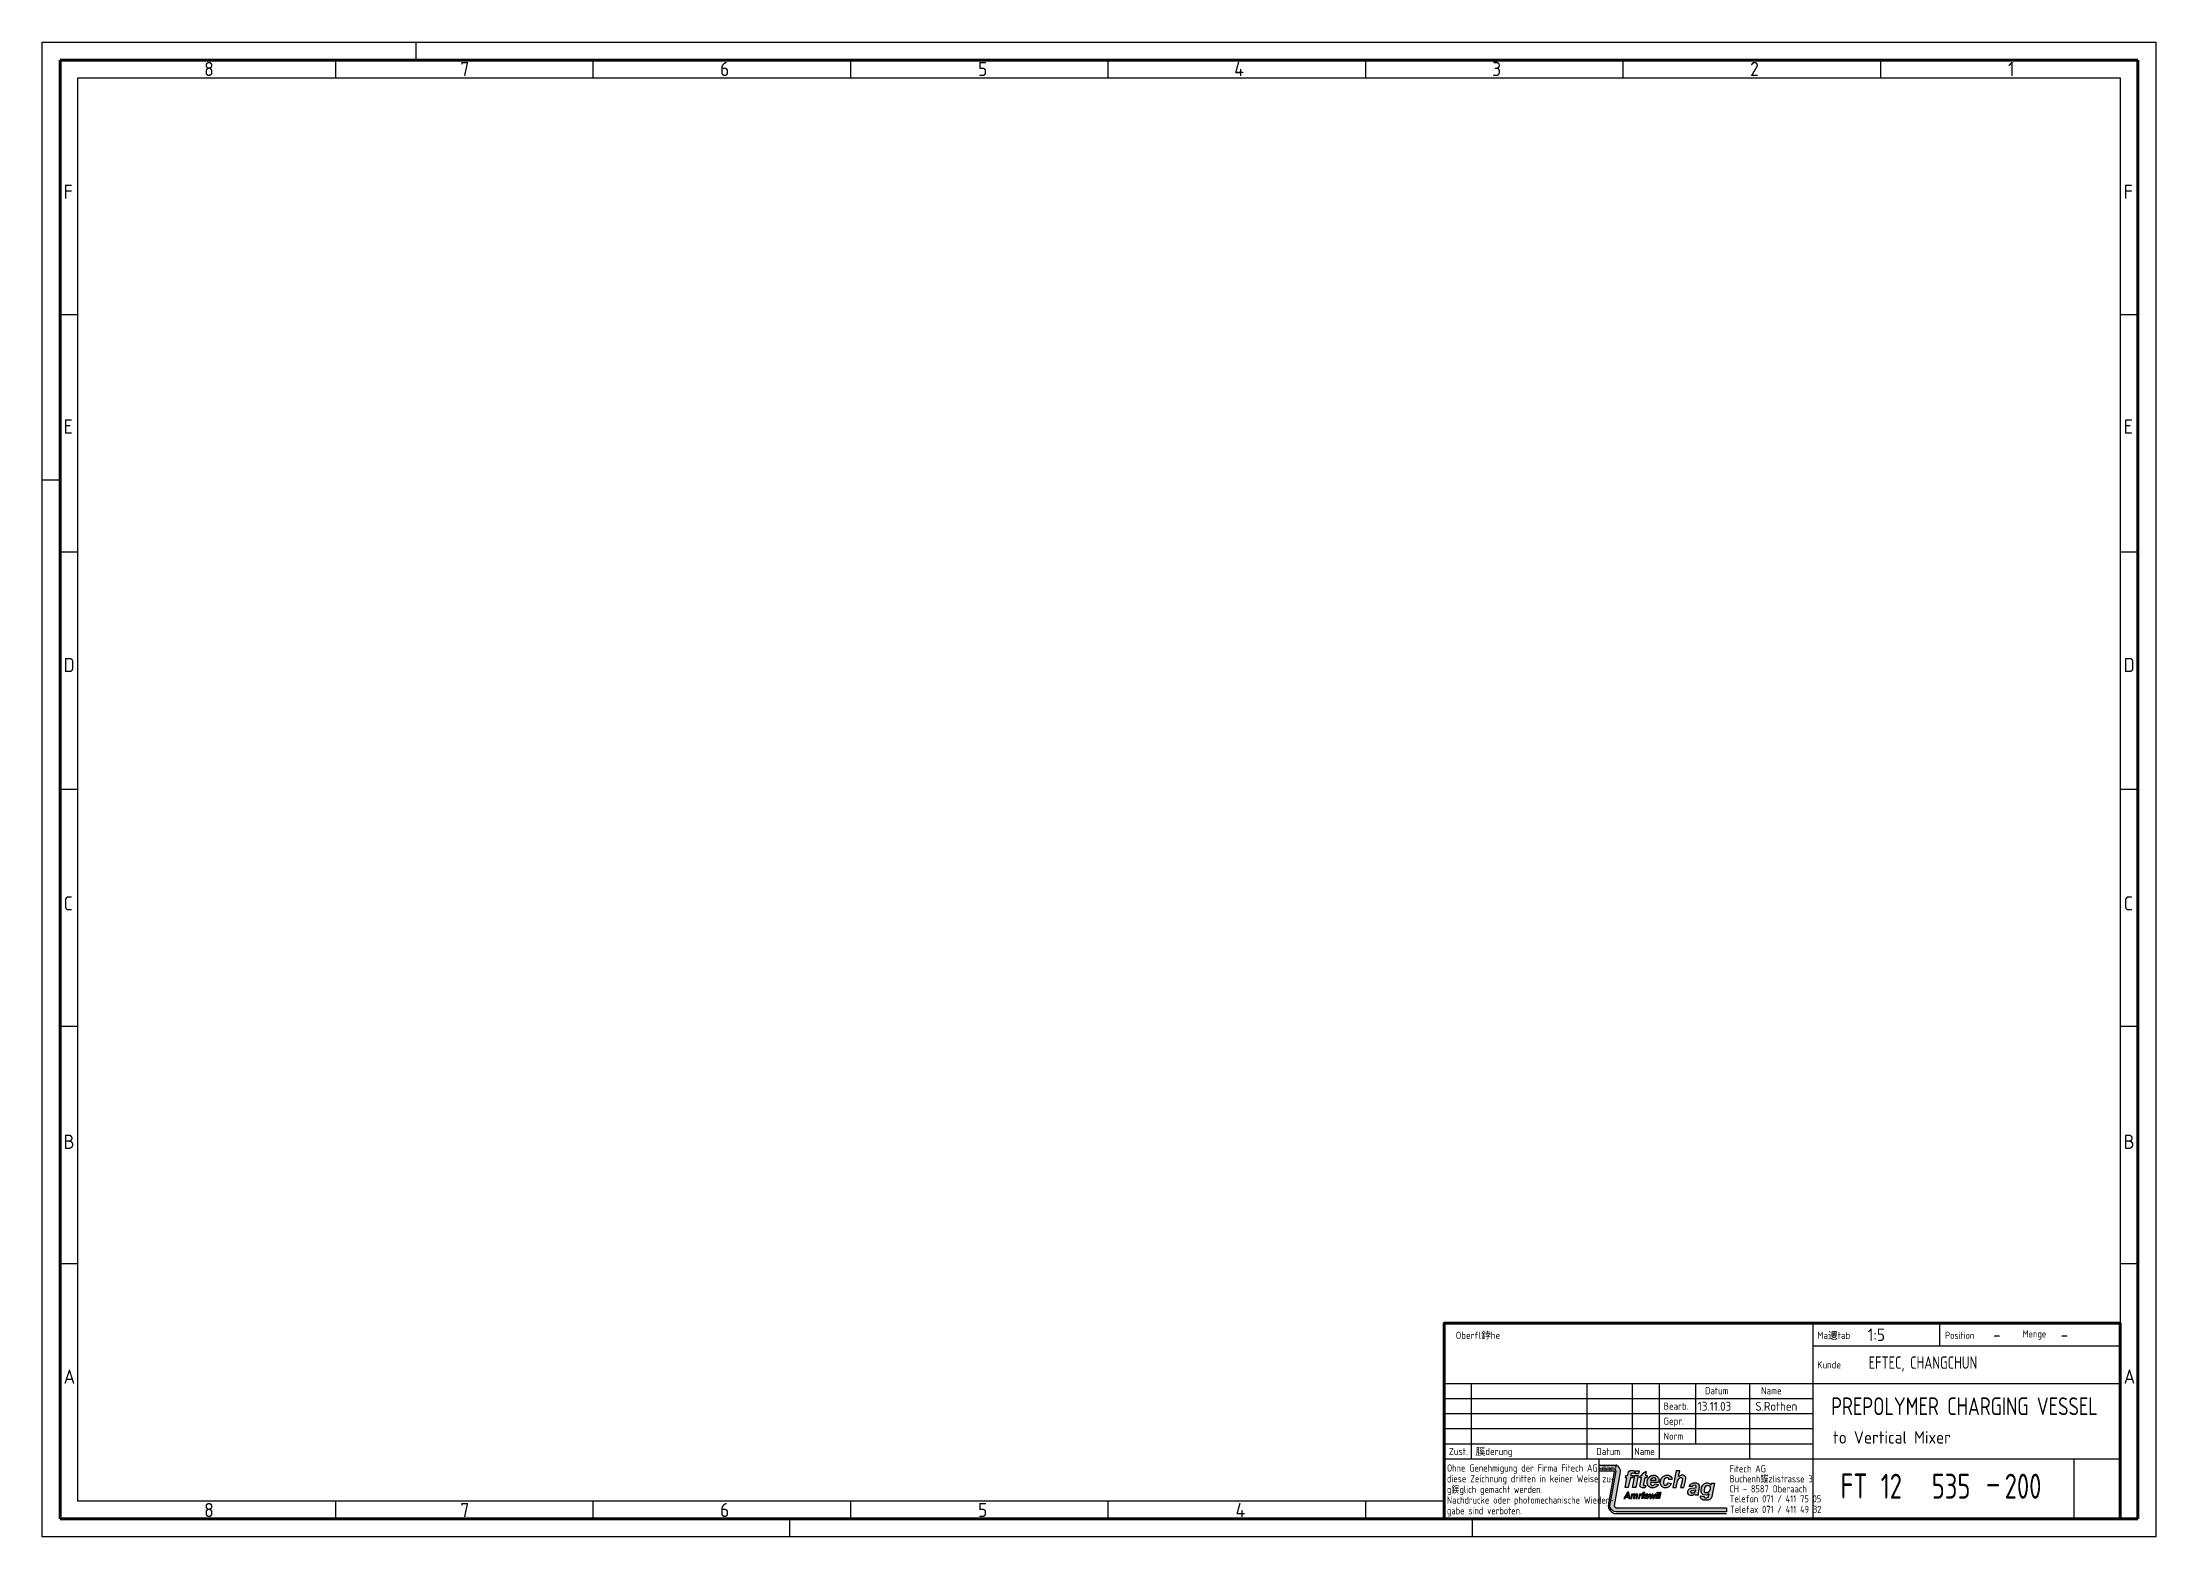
# Paper-space layout 'Layout1' of a CAD drawing. Header units: millimetres. Extents: x 0 to 594, y 0 to 420.
import ezdxf
from ezdxf.enums import TextEntityAlignment as Align

# ---------------------------------------------------------------- set-up
doc = ezdxf.new("R2010")
doc.units = ezdxf.units.MM
doc.layers.add('AM_0', color=7, linetype='Continuous', lineweight=50)
for name, color, linetype in [('RAHM2', 1, 'Continuous'), ('RAHM3', 2, 'Continuous'), ('RAHM5', 7, 'Continuous'), ('UF', 152, 'Continuous')]:
    doc.layers.add(name, color=color, linetype=linetype)
doc.styles.get("Standard").update_dxf_attribs({"font": 'isocp.shx', "width": 0.7})

# ---------------------------------------------------------------- blocks, each defined once
blk = doc.blocks.new('GEN_A2')
for p, q in [((5, 5), (5, 415)), ((5, 415), (589, 415)), ((589, 415), (589, 5)), ((589, 5), (5, 5))]:
    blk.add_line(p, q)
at = {"layer": 'RAHM2'}
for p, q in [((0, 0), (0, 420)), ((0, 420), (594, 420)), ((105, 420), (105, 415)), ((594, 420), (594, 0)), ((10, 10), (10, 410)), ((10, 410), (584, 410)), ((82.37, 415), (82.37, 410)), ((154.75, 415), (154.75, 410)), ((227.12, 415), (227.12, 410)), ((299.5, 415), (299.5, 410)), ((371.87, 415), (371.87, 410)), ((444.25, 415), (444.25, 410)), ((516.62, 415), (516.62, 410)), ((584, 410), (584, 5)), ((9.98, 343.36), (5, 343.36)), ((588.98, 343.36), (584, 343.36)), ((0, 297), (5, 297)), ((9.98, 276.7), (5, 276.7)), ((588.98, 276.7), (584, 276.7)), ((9.98, 210.04), (5, 210.04)), ((588.98, 210.04), (584, 210.04)), ((9.98, 143.38), (5, 143.38)), ((588.98, 143.38), (584, 143.38)), ((9.98, 76.72), (5, 76.72)), ((588.98, 76.72), (584, 76.72)), ((394, 10), (10, 10)), ((82.37, 10), (82.37, 5)), ((154.75, 10), (154.75, 5)), ((227.12, 10), (227.12, 5)), ((299.5, 10), (299.5, 5)), ((371.87, 10), (371.87, 5)), ((594, 0), (0, 0)), ((210, 5), (210, 0)), ((402, 0), (402, 5)), ((594, 0), (402, 0))]:
    blk.add_line(p, q, dxfattribs=at)
for s, p in [('8', (45.5, 410.5)), ('7', (117.5, 410.5)), ('6', (190.5, 410.5)), ('5', (263, 410.5)), ('4', (335, 410.5)), ('3', (407.5, 410.5)), ('2', (480, 410.5)), ('1', (552.5, 410.5)), ('F', (6, 376)), ('F', (585, 376)), ('E', (6, 310)), ('E', (585, 310)), ('D', (6, 243)), ('D', (585, 243)), ('C', (6, 176)), ('C', (585, 176)), ('B', (6, 109)), ('B', (585, 109)), ('A', (6, 43)), ('A', (585, 43)), ('8', (45.5, 5.5)), ('7', (117.5, 5.5)), ('6', (190.5, 5.5)), ('5', (263, 5.5)), ('4', (335.38, 5.5))]:
    blk.add_text(s, height=4, dxfattribs=at).set_placement(p)
blk = doc.blocks.new('FITECH')
at = {"layer": 'UF'}
h = blk.add_hatch(color=256, dxfattribs=at)
h.paths.add_polyline_path([(-122.42, 12.12), (-122.71, 12.28), (-123.32, 12.27), (-123.87, 12.05), (-124.1, 11.88), (-123.79, 13.52), (-124.75, 13.52), (-125.71, 8.83), (-124.8, 8.83), (-124.38, 10.7), (-124.06, 11.31), (-123.69, 11.6), (-123.3, 11.62), (-123.02, 11.41), (-123.14, 10.58), (-123.54, 8.83), (-122.62, 8.83), (-122.17, 10.72), (-122.11, 11.26), (-122.06, 11.31), (-122.06, 11.71)], flags=17)
h.paths.add_polyline_path([(-126.89, 11.41), (-126.8, 11.06), (-126.64, 11.04), (-126.6, 11.09), (-126.17, 11.09), (-125.95, 11.15), (-125.99, 11.54), (-126.08, 11.63), (-126.14, 11.8), (-126.58, 12.15), (-126.95, 12.27), (-127.71, 12.28), (-127.75, 12.24), (-127.88, 12.24), (-128.47, 11.9), (-128.96, 11.41), (-129.24, 10.35), (-129.23, 9.79), (-128.84, 9.09), (-128.19, 8.72), (-127.53, 8.74), (-126.94, 8.96), (-126.41, 9.46), (-126.15, 9.98), (-127.07, 10.1), (-127.28, 9.74), (-127.71, 9.46), (-127.96, 9.46), (-128.16, 9.59), (-128.34, 9.93), (-128.34, 10.35), (-128.12, 11.15), (-127.75, 11.5), (-127.51, 11.57), (-127.1, 11.59)], flags=17)
h.paths.add_polyline_path([(-131.38, 12.24), (-131.78, 12.19), (-132.28, 11.84), (-132.65, 11.43), (-132.9, 10.72), (-132.92, 9.93), (-132.73, 9.42), (-132.42, 9.09), (-131.92, 8.77), (-131.62, 8.78), (-131.56, 8.72), (-131.03, 8.74), (-130.47, 8.94), (-130.05, 9.33), (-129.79, 9.7), (-130.64, 9.82), (-131.03, 9.45), (-131.29, 9.4), (-131.62, 9.42), (-131.9, 9.7), (-132.03, 10.2), (-129.76, 10.2), (-129.7, 10.39), (-129.68, 11.22), (-129.83, 11.63), (-130.2, 12.06), (-130.7, 12.27), (-131.34, 12.28)], flags=17)
h.paths.add_polyline_path([(-131.29, 11.63), (-130.84, 11.6), (-130.56, 11.26), (-130.53, 10.81), (-131.92, 10.81), (-131.78, 11.25)], flags=16)
h.paths.add_polyline_path([(-134.41, 12.25), (-134.8, 12.24), (-134.99, 11.54), (-134.56, 11.54), (-134.97, 9.24), (-134.72, 8.9), (-134.28, 8.74), (-133.67, 8.72), (-133.51, 8.81), (-133.35, 9.43), (-133.92, 9.43), (-134, 9.73), (-133.92, 9.79), (-133.61, 11.54), (-133.07, 11.54), (-132.92, 12.24), (-133.45, 12.24), (-133.24, 13.35), (-133.33, 13.35), (-134.22, 12.78), (-134.34, 12.59), (-134.35, 12.37)], flags=17)
h.paths.add_polyline_path([(-137.07, 8.83), (-136.14, 8.83), (-135.46, 12.24), (-136.36, 12.24)], flags=17)
h.paths.add_polyline_path([(-135.18, 13.52), (-136.08, 13.52), (-136.14, 13.38), (-136.29, 12.7), (-135.33, 12.7)], flags=17)
h.paths.add_polyline_path([(-138.44, 12.24), (-138.95, 12.24), (-139.06, 11.68), (-139.14, 11.56), (-138.61, 11.54), (-139.14, 8.83), (-138.24, 8.83), (-137.66, 11.54), (-137.04, 11.54), (-136.89, 12.24), (-137.51, 12.24), (-137.48, 12.56), (-137.29, 12.9), (-136.83, 12.89), (-136.63, 12.78), (-136.42, 13.43), (-136.79, 13.57), (-137.68, 13.58), (-137.99, 13.41), (-138.21, 13.18)], flags=17)
h.paths.add_polyline_path([(-119.15, 9.21), (-119.2, 8.84), (-119.49, 8.75), (-120.54, 8.62), (-121.24, 8.34), (-121.41, 7.98), (-121.49, 7.67), (-121.49, 7.26), (-121.21, 6.77), (-120.78, 6.55), (-120.22, 6.55), (-119.54, 6.99), (-119.45, 6.65), (-118.58, 6.65), (-118.61, 7.26), (-118.39, 8.46), (-118.33, 9.11), (-118.28, 9.15), (-118.33, 9.48), (-118.61, 9.86), (-119.15, 10.11), (-120, 10.11), (-120.75, 9.8), (-121.12, 9.15), (-120.91, 9.15), (-120.85, 9.09), (-120.25, 9.08), (-120, 9.39), (-119.48, 9.48)], flags=17)
h.paths.add_polyline_path([(-119.35, 8.19), (-119.39, 8.13), (-119.42, 7.76), (-119.61, 7.48), (-120, 7.25), (-120.39, 7.25), (-120.63, 7.53), (-120.63, 7.76), (-120.42, 7.97), (-120, 8.13), (-119.48, 8.18), (-119.43, 8.22)], flags=16)
h.paths.add_polyline_path([(-113.98, 10.02), (-114.9, 10.02), (-114.97, 9.49), (-115.33, 9.83), (-115.87, 10.11), (-116.39, 10.11), (-116.86, 9.93), (-117.31, 9.52), (-117.63, 8.91), (-117.68, 8.46), (-117.72, 8.41), (-117.72, 7.61), (-117.59, 7.19), (-117.17, 6.73), (-116.29, 6.65), (-115.89, 6.8), (-115.55, 7.01), (-115.65, 6.4), (-115.83, 6.14), (-116.24, 5.92), (-116.76, 5.96), (-116.89, 6.09), (-116.95, 6.33), (-117.91, 6.46), (-117.91, 6), (-117.77, 5.68), (-117.17, 5.3), (-116.98, 5.31), (-116.94, 5.27), (-116.02, 5.27), (-115.98, 5.31), (-115.74, 5.31), (-115.33, 5.5), (-114.9, 5.96), (-114.63, 6.74)], flags=17)
h.paths.add_polyline_path([(-115.27, 8.28), (-115.56, 7.6), (-115.98, 7.35), (-116.3, 7.32), (-116.35, 7.35), (-116.5, 7.35), (-116.81, 7.75), (-116.82, 8.13), (-116.72, 8.78), (-116.36, 9.28), (-116.16, 9.42), (-116.02, 9.42), (-115.98, 9.46), (-115.55, 9.34), (-115.27, 8.96)], flags=16)
h.paths.add_polyline_path([(-138.09, 7.48), (-138.5, 7.48), (-139.52, 5.72), (-139.15, 5.72), (-138.92, 6.09), (-138.24, 6.09), (-138.12, 5.72), (-137.81, 5.72)], flags=17)
h.paths.add_polyline_path([(-138.31, 6.94), (-138.31, 6.61), (-138.25, 6.42), (-138.71, 6.42), (-138.41, 7.04)], flags=16)
h.paths.add_polyline_path([(-137.63, 5.72), (-137.26, 5.72), (-137.13, 6.24), (-137.11, 6.46), (-137, 6.65), (-136.76, 6.79), (-136.66, 6.73), (-136.82, 5.72), (-136.52, 5.72), (-136.29, 6.61), (-136.08, 6.79), (-135.9, 6.77), (-135.89, 6.61), (-136.09, 5.72), (-135.73, 5.72), (-135.53, 6.83), (-135.73, 7.02), (-136.15, 6.99), (-136.27, 6.85), (-136.51, 7.02), (-136.88, 6.99), (-137.03, 6.88), (-137.04, 6.98), (-137.35, 6.98)], flags=17)
h.paths.add_polyline_path([(-135.39, 5.72), (-135.09, 5.72), (-134.9, 6.46), (-134.72, 6.7), (-134.49, 6.73), (-134.34, 7.05), (-134.72, 6.96), (-134.82, 6.86), (-134.82, 6.98), (-135.13, 6.98)], flags=17)
h.paths.add_polyline_path([(-134.44, 5.72), (-134.13, 5.72), (-133.84, 6.98), (-134.15, 6.98)], flags=17)
h.paths.add_polyline_path([(-133.81, 7.16), (-133.73, 7.48), (-134.06, 7.48), (-134.1, 7.47), (-134.15, 7.16)], flags=17)
h.paths.add_polyline_path([(-133.63, 6.73), (-133.61, 6.48), (-133.51, 6.37), (-133.05, 6.17), (-132.95, 6.03), (-133.02, 5.97), (-133.36, 5.96), (-133.47, 6.14), (-133.78, 6.09), (-133.79, 6), (-133.6, 5.75), (-132.96, 5.68), (-132.62, 5.92), (-132.59, 6.29), (-132.71, 6.4), (-133.29, 6.61), (-133.29, 6.74), (-133.05, 6.8), (-132.8, 6.67), (-132.52, 6.7), (-132.51, 6.8), (-132.8, 7.02), (-133.24, 7.02), (-133.38, 6.98)], flags=17)
h.paths.add_polyline_path([(-131.99, 6.98), (-132.31, 6.98), (-132.14, 5.72), (-131.83, 5.72), (-131.44, 6.46), (-131.38, 5.72), (-131.06, 5.72), (-130.42, 6.98), (-130.73, 6.96), (-131.16, 6.12), (-131.21, 6.98), (-131.52, 6.98), (-131.86, 6.27), (-131.93, 6.37)], flags=17)
h.paths.add_polyline_path([(-129.86, 6.98), (-130.17, 6.98), (-130.47, 5.72), (-130.16, 5.72)], flags=17)
h.paths.add_polyline_path([(-129.76, 7.48), (-130.08, 7.48), (-130.13, 7.47), (-130.17, 7.16), (-129.83, 7.16)], flags=17)
h.paths.add_polyline_path([(-129.77, 5.72), (-129.46, 5.72), (-129.08, 7.48), (-129.39, 7.48)], flags=17)
h.paths.add_polyline_path([(-140.6, 12.65), (-140.53, 13.26), (-140.48, 13.3), (-140.51, 13.76), (-140.81, 14.38), (-141.31, 14.91), (-141.68, 15.09), (-141.96, 15.1), (-142, 15.15), (-146.52, 15.15), (-146.52, 14), (-142.2, 14), (-142.15, 13.95), (-142, 13.95), (-141.78, 13.72), (-141.74, 13.43), (-141.66, 13.39), (-143.23, 4.72), (-143.41, 3.55), (-143.29, 3.18), (-143.07, 2.81), (-143.02, 2.68), (-142.56, 2.27), (-142.17, 2.09), (-141.78, 2.03), (-141.74, 1.99), (-110.63, 1.99), (-110.62, 3.14), (-141.69, 3.14), (-142.12, 3.48), (-142.17, 3.76)])
for p, q in [((-190, 54.99), (0, 54.99)), ((0, 54.99), (0, 0)), ((-190, 0), (-190, 4.23))]:
    blk.add_line(p, q)
blk.add_lwpolyline([(-190, 0), (0, 0), (0, 54.99), (-190, 54.99)], close=True)
at = {"layer": 'RAHM2'}
for p, q in [((-50.8, 54.99), (-50.8, 48.66)), ((-86.36, 48.66), (0, 48.66)), ((-182.38, 38.07), (-182.38, 16.92)), ((-149.86, 38.07), (-149.86, 16.92)), ((-137.16, 38.07), (-137.16, 16.92)), ((-119.38, 38.07), (-119.38, 21.15)), ((-104.14, 38.07), (-104.14, 16.92)), ((-190, 33.84), (-86.36, 33.84)), ((-190, 29.61), (-86.36, 29.61)), ((-190, 25.38), (-86.36, 25.38)), ((-190, 21.15), (-129.54, 21.15)), ((-129.54, 21.15), (-86.36, 21.15))]:
    blk.add_line(p, q, dxfattribs=at)
at = {"layer": 'RAHM3'}
for p, q in [((-86.36, 54.99), (-86.36, 0)), ((-190, 38.07), (0, 38.07)), ((-129.54, 38.07), (-129.54, 21.15)), ((-129.54, 21.15), (-129.54, 16.92)), ((-190, 16.92), (0, 16.92)), ((-146.52, 16.92), (-146.52, 0)), ((-13, 16.92), (-13, 0))]:
    blk.add_line(p, q, dxfattribs=at)
at = {"layer": 'UF'}
for p, q in [((-146.52, 15.15), (-142, 15.15)), ((-142.2, 14), (-146.52, 14)), ((-146.52, 13.52), (-142.22, 13.52)), ((-142.17, 13.3), (-143.8, 4.35)), ((-143.23, 4.72), (-141.66, 13.39)), ((-142.22, 13.52), (-142.17, 13.3)), ((-142.15, 13.95), (-142.2, 14)), ((-140.6, 12.65), (-142.17, 3.76)), ((-142, 13.95), (-142.15, 13.95)), ((-142, 15.15), (-141.96, 15.1)), ((-141.78, 13.72), (-142, 13.95)), ((-141.96, 15.1), (-141.68, 15.09)), ((-141.74, 13.43), (-141.78, 13.72)), ((-141.66, 13.39), (-141.74, 13.43)), ((-141.68, 15.09), (-141.31, 14.91)), ((-141.31, 14.91), (-140.81, 14.38)), ((-140.81, 14.38), (-140.51, 13.76)), ((-140.53, 13.26), (-140.6, 12.65)), ((-140.48, 13.3), (-140.53, 13.26)), ((-140.51, 13.76), (-140.48, 13.3)), ((-139.06, 11.68), (-138.95, 12.24)), ((-138.95, 12.24), (-138.44, 12.24)), ((-138.44, 12.24), (-138.21, 13.18)), ((-138.21, 13.18), (-137.99, 13.41)), ((-137.99, 13.41), (-137.68, 13.58)), ((-137.68, 13.58), (-136.79, 13.57)), ((-137.48, 12.56), (-137.51, 12.24)), ((-137.51, 12.24), (-136.89, 12.24)), ((-137.29, 12.9), (-137.48, 12.56)), ((-136.83, 12.89), (-137.29, 12.9)), ((-137.07, 8.83), (-136.36, 12.24)), ((-136.89, 12.24), (-137.04, 11.54)), ((-136.63, 12.78), (-136.83, 12.89)), ((-136.79, 13.57), (-136.42, 13.43)), ((-136.42, 13.43), (-136.63, 12.78)), ((-136.36, 12.24), (-135.46, 12.24)), ((-136.29, 12.7), (-136.14, 13.38)), ((-135.33, 12.7), (-136.29, 12.7)), ((-136.14, 13.38), (-136.08, 13.52)), ((-135.46, 12.24), (-136.14, 8.83)), ((-136.08, 13.52), (-135.18, 13.52)), ((-135.18, 13.52), (-135.33, 12.7)), ((-134.99, 11.54), (-134.8, 12.24)), ((-134.8, 12.24), (-134.41, 12.25)), ((-134.41, 12.25), (-134.35, 12.37)), ((-134.35, 12.37), (-134.34, 12.59)), ((-134.34, 12.59), (-134.22, 12.78)), ((-134.22, 12.78), (-133.33, 13.35)), ((-133.24, 13.35), (-133.45, 12.24)), ((-133.45, 12.24), (-132.92, 12.24)), ((-133.33, 13.35), (-133.24, 13.35)), ((-132.92, 12.24), (-133.07, 11.54)), ((-132.28, 11.84), (-131.78, 12.19)), ((-131.78, 12.19), (-131.38, 12.24)), ((-131.38, 12.24), (-131.34, 12.28)), ((-131.34, 12.28), (-130.7, 12.27)), ((-130.7, 12.27), (-130.2, 12.06)), ((-130.2, 12.06), (-129.83, 11.63)), ((-128.96, 11.41), (-128.47, 11.9)), ((-128.47, 11.9), (-127.88, 12.24)), ((-127.88, 12.24), (-127.75, 12.24)), ((-127.75, 12.24), (-127.71, 12.28)), ((-127.71, 12.28), (-126.95, 12.27)), ((-126.95, 12.27), (-126.58, 12.15)), ((-126.58, 12.15), (-126.14, 11.8)), ((-124.75, 13.52), (-125.71, 8.83)), ((-123.79, 13.52), (-124.75, 13.52)), ((-124.1, 11.88), (-123.79, 13.52)), ((-123.87, 12.05), (-124.1, 11.88)), ((-123.32, 12.27), (-123.87, 12.05)), ((-122.71, 12.28), (-123.32, 12.27)), ((-122.42, 12.12), (-122.71, 12.28)), ((-122.06, 11.71), (-122.42, 12.12)), ((-138.5, 7.48), (-139.52, 5.72)), ((-139.15, 5.72), (-138.92, 6.09)), ((-139.14, 11.56), (-139.06, 11.68)), ((-138.61, 11.54), (-139.14, 11.56)), ((-139.14, 8.83), (-138.61, 11.54)), ((-138.24, 8.83), (-139.14, 8.83)), ((-138.92, 6.09), (-138.24, 6.09)), ((-138.41, 7.04), (-138.71, 6.42)), ((-138.71, 6.42), (-138.25, 6.42)), ((-138.09, 7.48), (-138.5, 7.48)), ((-138.31, 6.94), (-138.41, 7.04)), ((-138.31, 6.61), (-138.31, 6.94)), ((-138.25, 6.42), (-138.31, 6.61)), ((-137.66, 11.54), (-138.24, 8.83)), ((-138.24, 6.09), (-138.12, 5.72)), ((-137.81, 5.72), (-138.09, 7.48)), ((-137.04, 11.54), (-137.66, 11.54)), ((-137.35, 6.98), (-137.63, 5.72)), ((-137.04, 6.98), (-137.35, 6.98)), ((-137.26, 5.72), (-137.13, 6.24)), ((-137.13, 6.24), (-137.11, 6.46)), ((-137.11, 6.46), (-137, 6.65)), ((-136.14, 8.83), (-137.07, 8.83)), ((-137.03, 6.88), (-137.04, 6.98)), ((-136.88, 6.99), (-137.03, 6.88)), ((-137, 6.65), (-136.76, 6.79)), ((-136.51, 7.02), (-136.88, 6.99)), ((-136.66, 6.73), (-136.82, 5.72)), ((-136.76, 6.79), (-136.66, 6.73)), ((-136.52, 5.72), (-136.29, 6.61)), ((-136.27, 6.85), (-136.51, 7.02)), ((-136.29, 6.61), (-136.08, 6.79)), ((-136.15, 6.99), (-136.27, 6.85)), ((-135.73, 7.02), (-136.15, 6.99)), ((-135.89, 6.61), (-136.09, 5.72)), ((-136.08, 6.79), (-135.9, 6.77)), ((-135.9, 6.77), (-135.89, 6.61)), ((-135.53, 6.83), (-135.73, 7.02)), ((-135.73, 5.72), (-135.53, 6.83)), ((-135.13, 6.98), (-135.39, 5.72)), ((-134.82, 6.98), (-135.13, 6.98)), ((-135.09, 5.72), (-134.9, 6.46)), ((-134.56, 11.54), (-134.99, 11.54)), ((-134.97, 9.24), (-134.56, 11.54)), ((-134.72, 8.9), (-134.97, 9.24)), ((-134.9, 6.46), (-134.72, 6.7)), ((-134.82, 6.86), (-134.85, 6.74)), ((-134.82, 6.86), (-134.82, 6.98)), ((-134.72, 6.96), (-134.82, 6.86)), ((-134.28, 8.74), (-134.72, 8.9)), ((-134.34, 7.05), (-134.72, 6.96)), ((-134.72, 6.7), (-134.49, 6.73)), ((-134.49, 6.73), (-134.34, 7.05)), ((-134.44, 5.72), (-134.15, 6.98)), ((-133.67, 8.72), (-134.28, 8.74)), ((-134.15, 7.16), (-134.1, 7.47)), ((-133.81, 7.16), (-134.15, 7.16)), ((-134.15, 6.98), (-133.84, 6.98)), ((-133.84, 6.98), (-134.13, 5.72)), ((-134.1, 7.47), (-134.06, 7.48)), ((-134.06, 7.48), (-133.73, 7.48)), ((-133.92, 9.79), (-134, 9.73)), ((-134, 9.73), (-133.92, 9.43)), ((-133.61, 11.54), (-133.92, 9.79)), ((-133.92, 9.43), (-133.35, 9.43)), ((-133.73, 7.48), (-133.81, 7.16)), ((-133.79, 6), (-133.78, 6.09)), ((-133.6, 5.75), (-133.79, 6)), ((-133.78, 6.09), (-133.47, 6.14)), ((-133.51, 8.81), (-133.67, 8.72)), ((-133.63, 6.73), (-133.38, 6.98)), ((-133.61, 6.48), (-133.63, 6.73)), ((-133.07, 11.54), (-133.61, 11.54)), ((-133.51, 6.37), (-133.61, 6.48)), ((-133.35, 9.43), (-133.51, 8.81)), ((-133.05, 6.17), (-133.51, 6.37)), ((-133.47, 6.14), (-133.36, 5.96)), ((-133.38, 6.98), (-133.24, 7.02)), ((-133.36, 5.96), (-133.02, 5.97)), ((-133.05, 6.8), (-133.29, 6.74)), ((-133.29, 6.74), (-133.29, 6.61)), ((-133.29, 6.61), (-132.71, 6.4)), ((-133.24, 7.02), (-132.8, 7.02)), ((-132.8, 6.67), (-133.05, 6.8)), ((-132.95, 6.03), (-133.05, 6.17)), ((-133.02, 5.97), (-132.95, 6.03)), ((-132.92, 9.93), (-132.9, 10.72)), ((-132.73, 9.42), (-132.92, 9.93)), ((-132.9, 10.72), (-132.65, 11.43)), ((-132.8, 7.02), (-132.51, 6.8)), ((-132.52, 6.7), (-132.8, 6.67)), ((-132.42, 9.09), (-132.73, 9.42)), ((-132.71, 6.4), (-132.59, 6.29)), ((-132.65, 11.43), (-132.28, 11.84)), ((-132.59, 6.29), (-132.62, 5.92)), ((-132.51, 6.8), (-132.52, 6.7)), ((-131.92, 8.77), (-132.42, 9.09)), ((-132.31, 6.98), (-132.14, 5.72)), ((-131.99, 6.98), (-132.31, 6.98)), ((-129.76, 10.2), (-132.03, 10.2)), ((-132.03, 10.2), (-131.9, 9.7)), ((-131.93, 6.37), (-131.99, 6.98)), ((-131.86, 6.27), (-131.93, 6.37)), ((-131.92, 10.81), (-131.78, 11.25)), ((-130.53, 10.81), (-131.92, 10.81)), ((-131.62, 8.78), (-131.92, 8.77)), ((-131.9, 9.7), (-131.62, 9.42)), ((-131.86, 6.27), (-131.9, 6.14)), ((-131.52, 6.98), (-131.86, 6.27)), ((-131.83, 5.72), (-131.44, 6.46)), ((-131.78, 11.25), (-131.29, 11.63)), ((-131.62, 9.42), (-131.29, 9.4)), ((-131.56, 8.72), (-131.62, 8.78)), ((-131.03, 8.74), (-131.56, 8.72)), ((-131.21, 6.98), (-131.52, 6.98)), ((-131.44, 6.46), (-131.38, 5.72)), ((-131.29, 11.63), (-130.84, 11.6)), ((-131.29, 9.4), (-131.03, 9.45)), ((-131.16, 6.12), (-131.21, 6.98)), ((-130.73, 6.96), (-131.16, 6.12)), ((-131.06, 5.72), (-130.42, 6.98)), ((-131.03, 9.45), (-130.64, 9.82)), ((-130.47, 8.94), (-131.03, 8.74)), ((-130.84, 11.6), (-130.56, 11.26)), ((-130.42, 6.98), (-130.73, 6.96)), ((-130.64, 9.82), (-129.79, 9.7)), ((-130.56, 11.26), (-130.53, 10.81)), ((-130.05, 9.33), (-130.47, 8.94)), ((-130.47, 5.72), (-130.17, 6.98)), ((-130.17, 7.16), (-130.13, 7.47)), ((-129.83, 7.16), (-130.17, 7.16)), ((-130.17, 6.98), (-129.86, 6.98)), ((-129.86, 6.98), (-130.16, 5.72)), ((-130.13, 7.47), (-130.08, 7.48)), ((-130.08, 7.48), (-129.76, 7.48)), ((-129.79, 9.7), (-130.05, 9.33)), ((-129.83, 11.63), (-129.68, 11.22)), ((-129.76, 7.48), (-129.83, 7.16)), ((-129.77, 5.72), (-129.39, 7.48)), ((-129.7, 10.39), (-129.76, 10.2)), ((-129.68, 11.22), (-129.7, 10.39)), ((-129.08, 7.48), (-129.46, 5.72)), ((-129.39, 7.48), (-129.08, 7.48)), ((-129.24, 10.35), (-128.96, 11.41)), ((-129.23, 9.79), (-129.24, 10.35)), ((-128.84, 9.09), (-129.23, 9.79)), ((-128.19, 8.72), (-128.84, 9.09)), ((-128.12, 11.15), (-128.34, 10.35)), ((-128.34, 10.35), (-128.34, 9.93)), ((-128.34, 9.93), (-128.16, 9.59)), ((-127.53, 8.74), (-128.19, 8.72)), ((-128.16, 9.59), (-127.96, 9.46)), ((-127.75, 11.5), (-128.12, 11.15)), ((-127.96, 9.46), (-127.71, 9.46)), ((-127.51, 11.57), (-127.75, 11.5)), ((-127.71, 9.46), (-127.28, 9.74)), ((-126.94, 8.96), (-127.53, 8.74)), ((-127.1, 11.59), (-127.51, 11.57)), ((-127.28, 9.74), (-127.07, 10.1)), ((-126.89, 11.41), (-127.1, 11.59)), ((-127.07, 10.1), (-126.15, 9.98)), ((-126.41, 9.46), (-126.94, 8.96)), ((-126.8, 11.06), (-126.89, 11.41)), ((-126.64, 11.04), (-126.8, 11.06)), ((-126.6, 11.09), (-126.64, 11.04)), ((-126.17, 11.09), (-126.6, 11.09)), ((-126.15, 9.98), (-126.41, 9.46)), ((-125.95, 11.15), (-126.17, 11.09)), ((-126.14, 11.8), (-126.08, 11.63)), ((-126.08, 11.63), (-125.99, 11.54)), ((-125.99, 11.54), (-125.95, 11.15)), ((-125.71, 8.83), (-124.8, 8.83)), ((-124.8, 8.83), (-124.38, 10.7)), ((-124.38, 10.7), (-124.06, 11.31)), ((-124.06, 11.31), (-123.69, 11.6)), ((-123.69, 11.6), (-123.3, 11.62)), ((-123.14, 10.58), (-123.54, 8.83)), ((-123.54, 8.83), (-122.62, 8.83)), ((-123.3, 11.62), (-123.02, 11.41)), ((-123.02, 11.41), (-123.14, 10.58)), ((-122.62, 8.83), (-122.17, 10.72)), ((-122.17, 10.72), (-122.11, 11.26)), ((-122.11, 11.26), (-122.06, 11.31)), ((-122.06, 11.31), (-122.06, 11.71)), ((-121.49, 7.67), (-121.41, 7.98)), ((-121.49, 7.26), (-121.49, 7.67)), ((-121.21, 6.77), (-121.49, 7.26)), ((-121.41, 7.98), (-121.24, 8.34)), ((-121.24, 8.34), (-120.54, 8.62)), ((-120.78, 6.55), (-121.21, 6.77)), ((-121.12, 9.15), (-120.75, 9.8)), ((-120.91, 9.15), (-121.12, 9.15)), ((-120.85, 9.09), (-120.91, 9.15)), ((-120.25, 9.08), (-120.85, 9.09)), ((-120.22, 6.55), (-120.78, 6.55)), ((-120.75, 9.8), (-120, 10.11)), ((-120.63, 7.76), (-120.42, 7.97)), ((-120.63, 7.53), (-120.63, 7.76)), ((-120.39, 7.25), (-120.63, 7.53)), ((-120.54, 8.62), (-119.49, 8.75)), ((-120.42, 7.97), (-120, 8.13)), ((-120, 7.25), (-120.39, 7.25)), ((-120, 9.39), (-120.25, 9.08)), ((-119.54, 6.99), (-120.22, 6.55)), ((-120, 10.11), (-119.15, 10.11)), ((-119.48, 9.48), (-120, 9.39)), ((-120, 8.13), (-119.48, 8.18)), ((-119.61, 7.48), (-120, 7.25)), ((-119.42, 7.76), (-119.61, 7.48)), ((-119.45, 6.65), (-119.54, 6.99)), ((-119.49, 8.75), (-119.2, 8.84)), ((-119.15, 9.21), (-119.48, 9.48)), ((-119.48, 8.18), (-119.43, 8.22)), ((-118.58, 6.65), (-119.45, 6.65)), ((-119.43, 8.22), (-119.35, 8.19)), ((-119.39, 8.13), (-119.42, 7.76)), ((-119.35, 8.19), (-119.39, 8.13)), ((-119.2, 8.84), (-119.15, 9.21)), ((-119.15, 10.11), (-118.61, 9.86)), ((-118.61, 9.86), (-118.33, 9.48)), ((-118.39, 8.46), (-118.61, 7.26)), ((-118.61, 7.26), (-118.58, 6.65)), ((-118.33, 9.11), (-118.39, 8.46)), ((-118.33, 9.48), (-118.28, 9.15)), ((-118.28, 9.15), (-118.33, 9.11)), ((-117.91, 6), (-117.91, 6.46)), ((-117.91, 6.46), (-116.95, 6.33)), ((-117.77, 5.68), (-117.91, 6)), ((-117.72, 8.41), (-117.68, 8.46)), ((-117.72, 7.61), (-117.72, 8.41)), ((-117.59, 7.19), (-117.72, 7.61)), ((-117.68, 8.46), (-117.63, 8.91)), ((-117.63, 8.91), (-117.31, 9.52)), ((-117.17, 6.73), (-117.59, 7.19)), ((-117.31, 9.52), (-116.86, 9.93)), ((-116.29, 6.65), (-117.17, 6.73)), ((-116.95, 6.33), (-116.89, 6.09)), ((-116.89, 6.09), (-116.76, 5.96)), ((-116.86, 9.93), (-116.39, 10.11)), ((-116.82, 8.13), (-116.72, 8.78)), ((-116.81, 7.75), (-116.82, 8.13)), ((-116.5, 7.35), (-116.81, 7.75)), ((-116.76, 5.96), (-116.24, 5.92)), ((-116.72, 8.78), (-116.36, 9.28)), ((-116.35, 7.35), (-116.5, 7.35)), ((-116.39, 10.11), (-115.87, 10.11)), ((-116.36, 9.28), (-116.16, 9.42)), ((-116.3, 7.32), (-116.35, 7.35)), ((-115.98, 7.35), (-116.3, 7.32)), ((-115.89, 6.8), (-116.29, 6.65)), ((-116.24, 5.92), (-115.83, 6.14)), ((-116.16, 9.42), (-116.02, 9.42)), ((-116.02, 9.42), (-115.98, 9.46)), ((-115.98, 9.46), (-115.55, 9.34)), ((-115.56, 7.6), (-115.98, 7.35)), ((-115.55, 7.01), (-115.89, 6.8)), ((-115.87, 10.11), (-115.33, 9.83)), ((-115.83, 6.14), (-115.65, 6.4)), ((-115.65, 6.4), (-115.55, 7.01)), ((-115.27, 8.28), (-115.56, 7.6)), ((-115.55, 9.34), (-115.27, 8.96)), ((-115.33, 9.83), (-114.97, 9.49)), ((-114.9, 5.96), (-115.33, 5.5)), ((-115.27, 8.96), (-115.27, 8.28)), ((-114.97, 9.49), (-114.9, 10.02)), ((-114.9, 10.02), (-113.98, 10.02)), ((-114.63, 6.74), (-114.9, 5.96)), ((-113.98, 10.02), (-114.63, 6.74)), ((-143.8, 4.35), (-143.85, 3.55)), ((-143.85, 3.55), (-143.8, 3.51)), ((-143.8, 3.51), (-143.76, 3.05)), ((-143.76, 3.05), (-143.44, 2.44)), ((-143.44, 2.44), (-142.95, 1.96)), ((-143.41, 3.55), (-143.23, 4.72)), ((-143.29, 3.18), (-143.41, 3.55)), ((-143.07, 2.81), (-143.29, 3.18)), ((-143.02, 2.68), (-143.07, 2.81)), ((-142.56, 2.27), (-143.02, 2.68)), ((-142.95, 1.96), (-142.24, 1.57)), ((-142.17, 2.09), (-142.56, 2.27)), ((-142.24, 1.57), (-141.96, 1.57)), ((-142.17, 3.76), (-142.12, 3.48)), ((-141.78, 2.03), (-142.17, 2.09)), ((-142.12, 3.48), (-141.69, 3.14)), ((-141.96, 1.57), (-141.91, 1.53)), ((-141.91, 1.53), (-110.62, 1.53)), ((-141.74, 1.99), (-141.78, 2.03)), ((-110.63, 1.99), (-141.74, 1.99)), ((-141.69, 3.14), (-110.62, 3.14)), ((-139.52, 5.72), (-139.15, 5.72)), ((-138.12, 5.72), (-137.81, 5.72)), ((-137.63, 5.72), (-137.26, 5.72)), ((-136.82, 5.72), (-136.52, 5.72)), ((-136.09, 5.72), (-135.73, 5.72)), ((-135.39, 5.72), (-135.09, 5.72)), ((-134.13, 5.72), (-134.44, 5.72)), ((-132.96, 5.68), (-133.6, 5.75)), ((-132.62, 5.92), (-132.96, 5.68)), ((-132.14, 5.72), (-131.83, 5.72)), ((-131.38, 5.72), (-131.06, 5.72)), ((-130.16, 5.72), (-130.47, 5.72)), ((-129.46, 5.72), (-129.77, 5.72)), ((-117.17, 5.3), (-117.77, 5.68)), ((-116.98, 5.31), (-117.17, 5.3)), ((-116.94, 5.27), (-116.98, 5.31)), ((-116.02, 5.27), (-116.94, 5.27)), ((-115.98, 5.31), (-116.02, 5.27)), ((-115.74, 5.31), (-115.98, 5.31)), ((-115.33, 5.5), (-115.74, 5.31)), ((-110.62, 3.14), (-110.63, 1.99))]:
    blk.add_line(p, q, dxfattribs=at)
at = {"layer": 'RAHM2'}
for s, p in [('Oberfl鋍he', (-186.72, 50.6)), ('Ma遱tab', (-85.14, 50.6)), ('Kunde', (-85.14, 42.32)), ('Bearb.', (-128.34, 30.71)), ('Gepr.', (-128.34, 26.48)), ('Norm', (-128.34, 22.25)), ('膎derung', (-181.13, 17.97)), ('Name', (-136.58, 17.97))]:
    blk.add_text(s, height=2, dxfattribs=at).set_placement(p)
at = {"layer": 'RAHM2', "width": 0.8}
for s, p in [('Position', (-49.2, 50.6)), ('Menge', (-27.39, 51)), ('diese Zeichnung dritten in keiner Weise zu-', (-189.21, 10.31)), ('Ohne Genehmigung der Firma Fitech AG darf', (-189.21, 13.31)), ('g鋘glich gemacht werden.', (-189.21, 7.31)), ('Nachdrucke oder photomechanische Wieder-', (-189.21, 4.31)), ('gabe sind verboten.', (-189.21, 1.31))]:
    blk.add_text(s, height=2, dxfattribs=at).set_placement(p)
at = {"layer": 'RAHM2', "width": 0.983632}
blk.add_text('Datum', height=2, dxfattribs=at).set_placement((-113.39, 35.04), align=Align.CENTER)
at = {"layer": 'RAHM2'}
blk.add_text('Name', height=2, dxfattribs=at).set_placement((-95.12, 35.04), align=Align.RIGHT)
for s, p in [('Zust.', (-186.01, 17.97)), ('Datum', (-143.87, 17.97))]:
    blk.add_text(s, height=2, dxfattribs=at).set_placement(p, align=Align.CENTER)
for tag, p, height in [('OBERFL1', (-167.99, 50.19), 2.5), ('OBERFL2', (-167.99, 45.38), 2.5), ('OBERFL3', (-167.99, 40.8), 2.5), ('RTEXT4', (-181.13, 34.81), 2), ('RTEXT3', (-181.13, 30.71), 2), ('GEN-TITLE-DAT{5.44}', (-118.7, 30.41), 2.5), ('GEN-TITLE-NAME{5}', (-102.53, 30.41), 2.5), ('RTEXT2', (-181.13, 26.38), 2), ('RTEXT1', (-181.13, 22.15), 2), ('GEN-TITLE-CHKD{5.41}', (-118.55, 26.18), 2.5), ('GEN-TITLE-CHKM{5}', (-102.06, 26.49), 2.5)]:
    blk.add_attdef(tag, p, '', height=height, dxfattribs=at)
for tag, p in [('RZUST4', (-186.19, 34.81)), ('RDAT4', (-143.51, 34.81)), ('RNAME4', (-133.35, 34.81)), ('RZUST3', (-186.19, 30.71)), ('RDAT3', (-143.51, 30.71)), ('RNAME3', (-133.35, 30.71)), ('RZUST2', (-186.19, 26.38)), ('RZUST1', (-186.19, 22.15)), ('RDAT2', (-143.51, 26.38)), ('RDAT1', (-143.51, 22.15)), ('RNAME2', (-133.35, 26.38)), ('RNAME1', (-133.35, 22.15))]:
    blk.add_attdef(tag, text='', height=2, dxfattribs=at).set_placement(p, align=Align.CENTER)
at = {"layer": 'RAHM3', "width": 0.8}
for tag, p in [('GEN-TITLE-SCA{5.42}', (-70.96, 50.01)), ('GEN-TITLE-POSI{2.20}', (-35.71, 50.01)), ('GEN-TITLE-QTY{4.38}', (-16.73, 50.01)), ('KUNDE', (-70.68, 42.19)), ('GEN-TITLE-DES2{21.21}', (-80.71, 21.17))]:
    blk.add_attdef(tag, p, '', height=3.5, dxfattribs=at)
at = {"layer": 'RAHM5'}
blk.add_text('-', height=7, dxfattribs=at).set_placement((-37.84, 6.7))
at = {"layer": 'RAHM5', "width": 0.8}
blk.add_attdef('GEN-TITLE-DES1{15.54}', (-81.21, 29.17), '', height=5, dxfattribs=at)
for tag, p in [('TYP', (-74.82, 5.76)), ('JAHR', (-64.3, 5.7)), ('KOM', (-47.51, 5.7)), ('LAUFNR', (-27.29, 5.7)), ('INDEX', (-5.03, 5.7))]:
    blk.add_attdef(tag, text='', height=7, dxfattribs=at).set_placement(p, align=Align.CENTER)
at = {"layer": 'UF', "width": 0.8}
for s, p in [('Fitech AG', (-109.78, 13.12)), ('Buchenh鰈zlistrasse 3', (-109.78, 10.27)), ('CH - 8587 Oberaach', (-109.82, 7.45)), ('Telefon 071 / 411 75 05', (-109.74, 4.67)), ('Telefax 071 / 411 49 32', (-109.66, 1.69))]:
    blk.add_text(s, height=2, dxfattribs=at).set_placement(p)

psp = doc.layouts.get("Layout1")

# ---------------------------------------------------------------- block references
at = {"layer": 'AM_0', "lineweight": 0}
psp.add_blockref('GEN_A2', (0, 0.21), dxfattribs=at)
ref = psp.add_blockref('FITECH', (584, 5.21), dxfattribs=at)
ref.add_attrib('GEN-TITLE-NAME{5}', 'S.Rothen', (481.47, 35.62), dxfattribs={"layer": 'RAHM2', "height": 2.5, "width": 0.985057})
ref.add_attrib('GEN-TITLE-DES1{15.54}', 'PREPOLYMER CHARGING VESSEL', (502.79, 34.38), dxfattribs={"layer": 'RAHM5', "height": 5, "width": 0.822222})
ref.add_attrib('GEN-TITLE-DES2{21.21}', 'to Vertical Mixer', (503.29, 26.38), dxfattribs={"layer": 'RAHM3', "height": 3.5})
ref.add_attrib('GEN-TITLE-DAT{5.44}', '13.11.03', (465.3, 35.62), dxfattribs={"layer": 'RAHM2', "height": 2.5})
ref.add_attrib('GEN-TITLE-QTY{4.38}', '-', (567.27, 55.22), dxfattribs={"layer": 'RAHM3', "height": 3.5})
ref.add_attrib('GEN-TITLE-POSI{2.20}', '-', (548.29, 55.22), dxfattribs={"layer": 'RAHM3', "height": 3.5})
ref.add_attrib('GEN-TITLE-SCA{5.42}', '1:5', (513.04, 55.22), dxfattribs={"layer": 'RAHM3', "height": 3.5})
ref.add_attrib('KUNDE', 'EFTEC, CHANGCHUN', (513.32, 47.4), dxfattribs={"layer": 'RAHM3', "height": 3.5, "width": 0.8})
ref.add_attrib('LAUFNR', '200', dxfattribs={"layer": 'RAHM5', "height": 7, "width": 0.8}).set_placement((556.71, 10.91), align=Align.CENTER)
ref.add_attrib('KOM', '535', dxfattribs={"layer": 'RAHM5', "height": 7, "width": 0.8}).set_placement((536.49, 10.91), align=Align.CENTER)
ref.add_attrib('JAHR', '12', dxfattribs={"layer": 'RAHM5', "height": 7, "width": 0.8}).set_placement((519.7, 10.91), align=Align.CENTER)
ref.add_attrib('TYP', 'FT', dxfattribs={"layer": 'RAHM5', "height": 7, "width": 0.8}).set_placement((509.18, 10.97), align=Align.CENTER)

doc.saveas('drawing.dxf')
